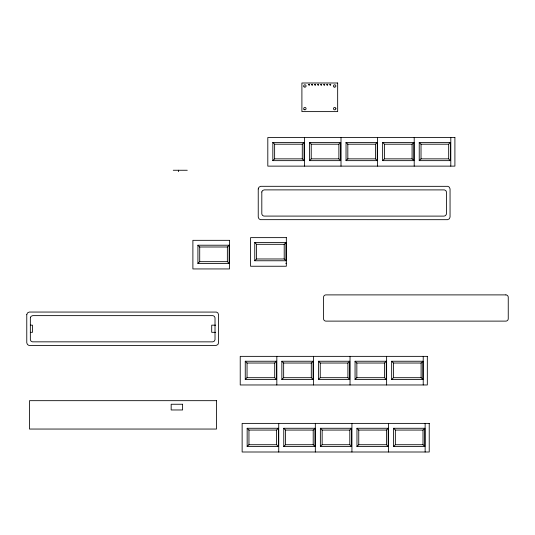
<?xml version="1.0" encoding="UTF-8"?>
<svg xmlns="http://www.w3.org/2000/svg" width="535" height="535" viewBox="0 0 535 535"><rect width="100%" height="100%" fill="white"/><g stroke="black" fill="none" stroke-linecap="round" stroke-linejoin="round"><path stroke-width="0.8" d="M335.873 108.632L335.833 108.933A1.19 1.19 0 0 1 334.689 109.822L334.382 109.789A1.19 1.19 0 0 1 333.492 108.638L333.526 108.331A1.19 1.19 0 0 1 334.676 107.441L334.984 107.481A1.19 1.19 0 0 1 335.873 108.625M272.837 160.647L274.629 158.862L302.288 158.862L304.074 160.647L304.074 142.41L272.837 142.41L272.837 160.647L304.074 160.647M272.837 142.41L274.629 144.196L302.288 144.196L304.074 142.41M197.917 263.454L199.709 261.668L227.362 261.668L229.154 263.454L229.154 245.217L197.917 245.217L197.917 263.454L229.154 263.454M309.437 160.647L311.23 158.862L338.882 158.862L340.675 160.647L340.675 142.41L309.437 142.41L309.437 160.647L340.675 160.647M197.917 245.217L199.709 247.003L227.362 247.003L229.154 245.217M309.437 142.41L311.23 144.196L338.882 144.196L340.675 142.41M346.038 160.647L347.824 158.862L375.483 158.862L377.275 160.647L377.275 142.41L346.038 142.41L346.038 160.647L377.275 160.647M254.76 260.759L256.553 258.973L284.212 258.973L285.998 260.759L285.998 242.522L254.76 242.522L254.76 260.759L285.998 260.759M346.038 142.41L347.824 144.196L375.483 144.196L377.275 142.41M254.76 242.522L256.553 244.308L284.212 244.308L285.998 242.522M382.639 160.647L384.424 158.862L412.084 158.862L413.869 160.647L413.869 142.41L382.639 142.41L382.639 160.647L413.869 160.647M382.639 142.41L384.424 144.196L412.084 144.196L413.869 142.41M419.239 160.647L421.025 158.862L448.684 158.862L450.47 160.647L450.47 142.41L419.239 142.41L419.239 160.647L450.47 160.647M419.239 142.41L421.025 144.196L448.684 144.196L450.47 142.41M245.264 379.482L247.05 377.697L274.709 377.697L276.495 379.482L276.495 361.245L245.264 361.245L245.264 379.482L276.495 379.482M245.264 361.245L247.05 363.031L274.709 363.031L276.495 361.245M281.858 379.482L283.65 377.697L311.303 377.697L313.095 379.482L313.095 361.245L281.858 361.245L281.858 379.482L313.095 379.482M281.858 361.245L283.65 363.031L311.303 363.031L313.095 361.245M247.163 446.518L248.956 444.725L276.608 444.725L278.401 446.518L278.401 428.274L247.163 428.274L247.163 446.518L278.401 446.518M318.459 379.482L320.244 377.697L347.904 377.697L349.696 379.482L349.696 361.245L318.459 361.245L318.459 379.482L349.696 379.482M247.163 428.274L248.956 430.066L276.608 430.066L278.401 428.274M318.459 361.245L320.244 363.031L347.904 363.031L349.696 361.245M283.764 446.518L285.55 444.725L313.209 444.725L315.001 446.518L315.001 428.274L283.764 428.274L283.764 446.518L315.001 446.518M355.059 379.482L356.845 377.697L384.505 377.697L386.29 379.482L386.29 361.245L355.059 361.245L355.059 379.482L386.29 379.482M283.764 428.274L285.55 430.066L313.209 430.066L315.001 428.274M355.059 361.245L356.845 363.031L384.505 363.031L386.29 361.245M320.365 446.518L322.15 444.725L349.81 444.725L351.595 446.518L351.595 428.274L320.365 428.274L320.365 446.518L351.595 446.518M391.66 379.482L393.446 377.697L421.105 377.697L422.891 379.482L422.891 361.245L391.66 361.245L391.66 379.482L422.891 379.482M320.365 428.274L322.15 430.066L349.81 430.066L351.595 428.274M391.66 361.245L393.446 363.031L421.105 363.031L422.891 361.245M356.965 446.518L358.751 444.725L386.41 444.725L388.196 446.518L388.196 428.274L356.965 428.274L356.965 446.518L388.196 446.518M356.965 428.274L358.751 430.066L386.41 430.066L388.196 428.274M393.559 446.518L395.352 444.725L423.004 444.725L424.797 446.518L424.797 428.274L393.559 428.274L393.559 446.518L424.797 446.518M393.559 428.274L395.352 430.066L423.004 430.066L424.797 428.274M173.253 170.257L187.27 170.257M285.737 263.267L286.332 263.267M30.328 325.166L32.474 325.166L32.474 332.322L30.328 332.322M215.672 325.166L211.7 325.166L211.7 332.322L215.672 332.322M450.804 137.522L450.804 166.131M448.684 144.196L448.684 158.862M425.131 423.386L425.131 452.001M423.225 356.357L423.225 384.966M423.004 430.066L423.004 444.725M421.105 363.031L421.105 377.697M421.025 144.196L421.025 158.862M414.204 137.522L414.204 166.131M412.084 144.196L412.084 158.862M395.352 430.066L395.352 444.725M393.446 363.031L393.446 377.697M388.53 423.386L388.53 452.001M386.624 356.357L386.624 384.966M386.41 430.066L386.41 444.725M384.505 363.031L384.505 377.697M384.424 144.196L384.424 158.862M377.603 137.522L377.603 166.131M375.483 144.196L375.483 158.862M358.751 430.066L358.751 444.725M356.845 363.031L356.845 377.697M351.93 423.386L351.93 452.001M350.03 356.357L350.03 384.966M349.81 430.066L349.81 444.725M347.824 144.196L347.824 158.862M347.904 363.031L347.904 377.697M341.009 137.522L341.009 166.131M338.882 144.196L338.882 158.862M322.15 430.066L322.15 444.725M320.244 363.031L320.244 377.697M315.329 423.386L315.329 452.001M313.43 356.357L313.43 384.966M313.209 430.066L313.209 444.725M311.303 363.031L311.303 377.697M311.23 144.196L311.23 158.862M304.408 137.522L304.408 166.131M302.288 144.196L302.288 158.862M285.55 430.066L285.55 444.725M284.212 244.308L284.212 258.973M283.65 363.031L283.65 377.697M278.735 423.386L278.735 452.001M276.829 356.357L276.829 384.966M276.608 430.066L276.608 444.725M274.709 363.031L274.709 377.697M274.629 144.196L274.629 158.862M256.553 244.308L256.553 258.973M248.956 430.066L248.956 444.725M247.05 363.031L247.05 377.697M227.362 247.003L227.362 261.668M199.709 247.003L199.709 261.668M178.463 170.257L178.463 171.655M26.77 314.694L26.77 342.795L27.472 344.547L28.903 345.409L216.14 345.436L217.892 344.547L218.594 342.795L218.594 314.694L217.892 312.942L216.461 312.079L29.224 312.052L27.472 312.942L26.77 314.694M258.238 188.942L258.238 217.049L258.94 218.795L260.364 219.658L447.601 219.684L449.353 218.795L450.055 217.049L450.055 188.942L449.353 187.196L447.929 186.334L260.692 186.307L258.94 187.196L258.238 188.942M30.348 317.703L30.348 339.785L31.023 341.156L32.401 341.838L212.656 341.858L214.107 341.363L215.016 339.785L215.016 317.703L214.341 316.325L212.963 315.65L32.709 315.63L31.023 316.325L30.348 317.703M261.809 191.958L261.809 214.04L262.491 215.411L263.862 216.087L444.117 216.113L445.568 215.618L446.484 214.04L446.484 191.958L445.802 190.58L444.431 189.905L264.176 189.885L262.491 190.58L261.809 191.958M308.608 84.637C309.337 86.911 310.374 83.032 308.608 84.637M311.631 84.637C312.366 86.911 313.403 83.032 311.631 84.637M314.66 84.637C315.389 86.911 316.432 83.032 314.66 84.637M317.69 84.637C318.419 86.911 319.462 83.032 317.69 84.637M320.719 84.637C321.448 86.911 322.491 83.032 320.719 84.637M323.749 84.637C324.477 86.911 325.514 83.032 323.749 84.637M326.771 84.637C327.507 86.911 328.543 83.032 326.771 84.637M329.801 84.637C330.53 86.911 331.573 83.032 329.801 84.637M337.665 82.999L301.9 82.999L301.9 111.614L337.665 111.614L337.665 82.999M454.904 137.522L267.808 137.522L267.808 166.131L454.904 166.131L454.904 137.522M286.332 237.634L250.567 237.634L250.567 266.243L286.332 266.243L286.332 237.634M229.488 240.329L192.888 240.329L192.888 268.938L229.488 268.938L229.488 240.329M505.863 294.892L325.922 294.892A2.387 2.387 0 0 0 323.535 297.273L323.535 318.733A2.387 2.387 0 0 0 325.922 321.114L505.863 321.114A2.387 2.387 0 0 0 508.25 318.733L508.25 297.273A2.387 2.387 0 0 0 505.863 294.892M427.325 356.357L240.228 356.357L240.228 384.966L427.325 384.966L427.325 356.357M216.468 400.675L29.492 400.675L29.492 429.05L216.468 429.05L216.468 400.675M182.609 404.253L171.167 404.253L171.167 409.97L182.609 409.97L182.609 404.253M429.231 423.386L242.134 423.386L242.134 452.001L429.231 452.001L429.231 423.386M304.034 86.824A1.19 1.19 0 0 0 306.027 86.289A1.19 1.19 0 0 0 304.569 84.831A1.19 1.19 0 0 0 304.034 86.824M304.034 109.474A1.19 1.19 0 0 0 306.027 108.939A1.19 1.19 0 0 0 304.569 107.481A1.19 1.19 0 0 0 304.034 109.474M334.087 87.011A1.19 1.19 0 0 0 335.873 85.981A1.19 1.19 0 0 0 334.087 84.951A1.19 1.19 0 0 0 334.087 87.011"/></g></svg>
